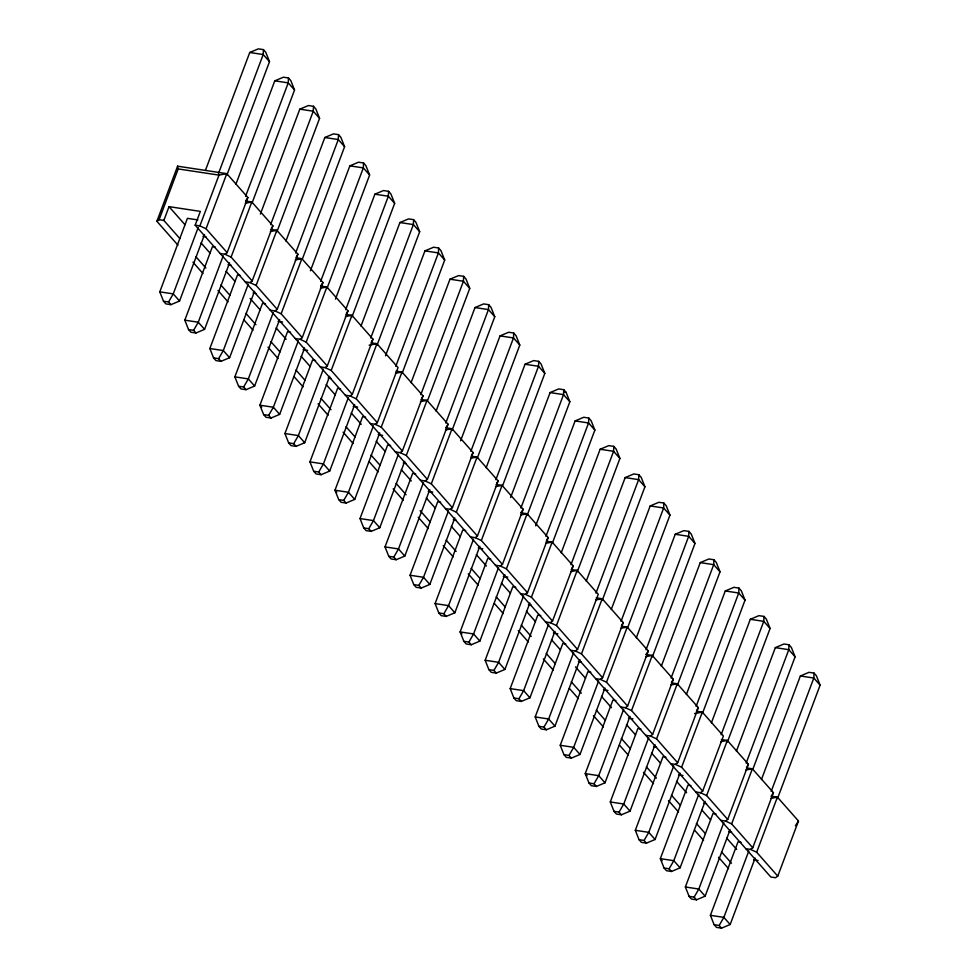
<?xml version="1.0" encoding="UTF-8"?>
<svg xmlns="http://www.w3.org/2000/svg" width="977" height="977" viewBox="0 0 977 977"><rect width="100%" height="100%" fill="white"/><g stroke="black" fill="none" stroke-linecap="round" stroke-linejoin="round"><path stroke-width="1.47" d="M205.512 170.169L249.746 52.489L258.368 48.85L263.424 49.619L263.204 54.529L218.433 173.637M235.872 184.335L274.781 80.835L283.403 77.195L288.447 77.952L288.227 82.874L245.593 196.304M260.37 214.097L299.805 109.168L308.427 105.528L313.47 106.298L313.263 111.207L270.629 224.637M285.931 241.014L324.84 137.513L333.462 133.873L338.506 134.643L338.286 139.552L295.652 252.982M310.43 270.776L349.864 165.858L358.486 162.206L363.529 162.976L363.322 167.897L320.676 281.327M335.453 299.121L374.887 194.191L383.509 190.552L388.553 191.321L388.345 196.23L345.711 309.66M361.014 326.037L399.923 222.536L408.545 218.897L413.589 219.654L413.369 224.576L370.735 338.005M385.512 355.799L424.946 250.869L433.568 247.23L438.612 247.999L438.404 252.921L395.77 366.351M411.073 382.715L449.97 279.214L458.592 275.575L463.635 276.344L463.428 281.254L420.794 394.684M436.096 411.061L475.005 307.56L483.627 303.92L488.671 304.677L488.451 309.599L445.817 423.029M460.594 440.822L500.029 335.893L508.651 332.253L513.694 333.023L513.487 337.932L470.853 451.362M486.155 467.739L525.052 364.238L533.674 360.598L538.73 361.356L538.51 366.277L495.876 479.707M510.641 497.501L550.088 392.571L558.71 388.931L563.753 389.701L563.534 394.623L520.9 508.052M535.677 525.834L575.111 420.916L583.733 417.277L588.777 418.046L588.569 422.956L545.935 536.385M561.238 552.762L600.147 449.261L608.769 445.622L613.812 446.379L613.593 451.301L570.959 564.73M586.261 581.107L625.17 477.594L633.792 473.955L638.836 474.724L638.628 479.634L595.982 593.063M611.297 609.44L650.193 505.939L658.816 502.3L663.859 503.057L663.652 507.979L621.018 621.409M636.32 637.786L675.229 534.272L683.851 530.633L688.895 531.403L688.675 536.324L646.041 649.754M661.344 666.119L700.253 562.618L708.875 558.978L713.918 559.748L713.711 564.657L671.077 678.087M686.379 694.464L725.276 590.963L733.898 587.324L738.942 588.081L738.734 593.002L696.1 706.432M711.403 722.809L750.312 619.296L758.934 615.657L763.977 616.426L763.758 621.335L721.124 734.765M736.426 751.142L775.335 647.641L783.957 644.002L789.001 644.771L788.793 649.681L746.159 763.11M761.462 779.487L800.358 675.986L808.98 672.335L814.036 673.104L813.817 678.026L771.183 791.455M177.961 245.178L156.882 221.303L177.594 166.188L226.786 173.65L247.877 197.525L227.153 252.64L224.918 254.24L220.191 253.519M156.882 221.303L159.104 219.703L178.193 168.936L177.594 166.188M179.853 238.559L163.843 220.423L169.021 206.648L200.346 211.398L195.168 225.174L770.804 877.004L775.53 877.725L777.765 876.137L798.478 821.01L777.399 797.134L771.439 796.231M204.511 234.59L179.548 301.014L170.926 304.665L165.882 303.896L163.513 301.221L159.788 291.842L187.413 218.335L197.879 219.923M198.209 227.446L173.247 293.882L168.557 301.978L163.513 301.221M195.168 225.174L199.894 225.895L218.982 175.115L226.786 173.65L206.062 228.765L227.153 252.64M226.872 175.103L269.505 61.673L265.781 52.294L263.424 49.619M229.546 262.935L204.572 329.359L195.95 332.998L190.906 332.229L188.537 329.554L184.812 320.175L212.436 246.68L215.428 247.132M223.232 255.791L198.27 322.215L193.593 330.324L188.537 329.554M245.215 281.852L249.953 282.573L252.176 280.985L231.097 257.11L251.81 201.983L245.85 201.079M251.907 203.448L294.541 90.018L290.816 80.639L288.447 77.952M254.57 291.268L229.607 357.704L220.985 361.343L215.929 360.574L213.572 357.9L209.847 348.52L237.472 275.025L240.452 275.477M248.268 284.124L223.293 350.56L218.616 358.657L213.572 357.9M252.176 280.985L272.901 225.87L251.81 201.983L245.312 203.216M270.25 310.197L274.977 310.918L277.212 309.318L256.121 285.443L276.845 230.328L270.873 229.424M276.931 231.781L319.564 118.351L315.84 108.972L313.47 106.298M279.605 319.613L254.631 386.037L246.009 389.676L240.965 388.919L238.596 386.233L234.871 376.853L262.495 303.358L265.488 303.81M273.291 312.469L248.329 378.905L243.639 387.002L238.596 386.233M277.212 309.318L297.924 254.203L276.845 230.328L270.336 231.549M295.274 338.543L300 339.251L302.235 337.663L281.156 313.788L301.869 258.673L295.909 257.769M302.491 258.71L344.6 146.697L340.863 137.317L338.506 134.643M298.327 340.814L273.352 407.238L268.675 415.347L263.631 414.578L259.894 405.199L287.519 331.704L290.511 332.156M302.235 337.663L322.96 282.548L301.869 258.673L295.359 259.894M320.297 366.876L325.036 367.596L327.271 366.009L306.18 342.121L326.892 287.006L320.932 286.102M263.631 414.578L265.988 417.252L271.032 418.022L279.654 414.382L304.629 347.946M326.99 288.459L369.624 175.03L365.899 165.65L363.529 162.976M329.652 376.292L304.69 442.728L296.068 446.367L291.024 445.597L288.655 442.923L284.93 433.544L312.555 360.049L315.547 360.501M323.35 369.147L298.376 435.583L293.698 443.68L288.655 442.923M327.271 366.009L347.983 310.881L326.892 287.006L320.395 288.239M345.333 395.221L350.059 395.941L352.294 394.342L331.203 370.466L351.928 315.351L345.956 314.447M352.013 316.804L394.647 203.375L390.922 193.996L388.553 191.321M354.688 404.637L329.713 471.061L321.091 474.7L316.047 473.943L313.678 471.256L309.953 461.877L337.578 388.382L340.57 388.834M348.374 397.492L323.411 463.916L318.722 472.025L313.678 471.256M352.294 394.342L373.006 339.227L351.928 315.351L345.418 316.572M370.356 423.566L375.083 424.274L377.317 422.687L356.239 398.811L376.951 343.684L370.991 342.78M377.049 345.15L419.683 231.72L415.946 222.341L413.589 219.654M373.409 425.838L348.435 492.261L343.757 500.371L338.714 499.601L334.977 490.222L362.601 416.727L365.593 417.179M377.317 422.687L398.042 367.572L376.951 343.684L369.147 345.162M395.38 451.899L400.118 452.62L402.353 451.02L381.262 427.144L401.974 372.029L396.015 371.126M338.714 499.601L341.071 502.276L346.114 503.045L354.736 499.406L379.711 432.97M402.072 373.483L444.706 260.053L440.981 250.674L438.612 247.999M404.734 461.315L379.772 527.739L371.15 531.378L366.106 530.621L363.737 527.934L360.012 518.555L387.637 445.06L390.629 445.512M398.433 454.171L373.458 520.607L368.781 528.704L363.737 527.934M402.353 451.02L423.065 395.905L401.974 372.029L395.477 373.251M420.415 480.244L425.142 480.965L427.376 479.365L406.285 455.49L427.01 400.375L421.05 399.471M427.633 400.411L469.729 288.398L466.005 279.019L463.635 276.344M429.77 489.648L404.796 556.084L396.173 559.723L391.13 558.954L388.761 556.279L385.036 546.9L412.66 473.405L415.652 473.857M423.456 482.516L398.494 548.94L393.816 557.049L388.761 556.279M427.376 479.365L448.089 424.25L427.01 400.375L420.501 401.596M445.439 508.577L450.165 509.298L452.4 507.71L431.321 483.823L452.033 428.708L446.074 427.804M452.131 430.161L494.765 316.731L491.028 307.352L488.671 304.677M454.793 517.993L429.831 584.429L421.209 588.069L416.153 587.299L413.796 584.625L410.059 575.245L437.696 501.751L440.676 502.202M448.492 510.849L423.517 577.285L418.84 585.382L413.796 584.625M452.4 507.71L473.124 452.583L452.033 428.708L445.524 429.941M470.474 536.923L475.201 537.643L477.435 536.043L456.344 512.168L477.069 457.053L471.097 456.149M477.155 458.506L519.788 345.076L516.064 335.697L513.694 333.023M479.817 546.338L454.855 612.762L446.233 616.402L441.189 615.644L438.82 612.958L435.095 603.578L462.719 530.084L465.711 530.535M473.515 539.194L448.553 605.618L443.863 613.727L438.82 612.958M477.435 536.043L498.148 480.928L477.069 457.053L470.56 458.274M495.498 565.268L500.224 565.976L502.459 564.388L481.368 540.513L502.093 485.398L496.133 484.482M502.715 485.435L544.812 373.422L541.087 364.042L538.73 361.356M498.539 567.539L473.576 633.963L468.899 642.072L463.843 641.303L460.118 631.924L487.743 558.429L490.735 558.881M502.459 564.388L523.171 509.273L502.093 485.398L495.583 486.619M520.521 593.601L525.26 594.321L527.482 592.721L506.404 568.846L527.116 513.731L521.156 512.827M463.843 641.303L466.212 643.977L471.256 644.747L479.878 641.107L504.853 574.671M527.214 515.184L569.847 401.755L566.123 392.375L563.753 389.701M529.876 603.017L504.914 669.44L496.292 673.08L491.236 672.323L488.879 669.648L485.154 660.269L512.778 586.762L515.758 587.226M523.574 595.872L498.6 662.308L493.922 670.405L488.879 669.648M527.482 592.721L548.207 537.606L527.116 513.731L520.619 514.952M545.557 621.946L550.283 622.667L552.518 621.067L531.427 597.191L552.152 542.076L546.18 541.173M552.237 543.53L594.871 430.1L591.146 420.721L588.777 418.046M554.912 631.362L529.937 697.786L521.315 701.425L516.271 700.656L513.902 697.981L510.177 688.602L537.802 615.107L540.794 615.559M548.598 624.218L523.635 690.641L518.946 698.75L513.902 697.981M552.518 621.067L573.23 565.952L552.152 542.076L545.642 543.297M570.58 650.279L575.306 651L577.541 649.412L556.463 625.536L577.175 570.409L571.215 569.506M577.26 571.875L619.907 458.445L616.169 449.066L613.812 446.379M579.935 659.695L554.96 726.131L546.338 729.77L541.295 729.001L538.938 726.326L535.201 716.947L562.825 643.452L565.817 643.904M573.633 652.551L548.659 718.987L543.981 727.083L538.938 726.326M577.541 649.412L598.266 594.297L577.175 570.409L570.666 571.643M595.604 678.624L600.342 679.345L602.577 677.745L581.486 653.869L602.198 598.754L596.239 597.851M602.296 600.208L644.93 486.778L641.205 477.399L638.836 474.724M604.958 688.04L579.996 754.464L571.374 758.103L566.33 757.346L563.961 754.659L560.236 745.28L587.861 671.785L590.853 672.237M598.657 680.896L573.682 747.332L569.005 755.429L563.961 754.659M602.577 677.745L623.289 622.63L602.198 598.754L595.701 599.976M620.639 706.969L625.365 707.678L627.6 706.09L606.509 682.215L627.234 627.1L621.262 626.196M627.857 627.136L669.953 515.123L666.229 505.744L663.859 503.057M623.68 709.241L598.718 775.665L594.028 783.774L588.984 783.004L585.26 773.625L612.884 700.13L615.876 700.582M627.6 706.09L648.313 650.975L627.234 627.1L620.725 628.321M645.663 735.302L650.389 736.023L652.624 734.435L631.545 710.548L652.257 655.433L646.298 654.529M588.984 783.004L591.354 785.679L596.397 786.448L605.019 782.809L629.994 716.373M652.355 656.886L694.989 543.456L691.252 534.077L688.895 531.403M655.017 744.718L630.043 811.142L621.421 814.794L616.377 814.024L614.02 811.35L610.283 801.97L637.908 728.463L640.9 728.927M648.716 737.574L623.741 804.01L619.064 812.107L614.02 811.35M652.624 734.435L673.348 679.308L652.257 655.433L645.748 656.666M670.686 763.648L675.425 764.368L677.659 762.768L656.568 738.893L677.281 683.778L671.321 682.874M677.379 685.231L720.012 571.801L716.288 562.422L713.918 559.748M680.041 773.063L655.078 839.487L646.456 843.127L641.413 842.357L639.043 839.683L635.319 830.303L662.943 756.809L665.935 757.26M673.739 765.919L648.765 832.343L644.087 840.452L639.043 839.683M677.659 762.768L698.372 707.653L677.281 683.778L670.784 684.999M695.722 791.981L700.448 792.701L702.683 791.114L681.592 767.238L702.316 712.111L696.357 711.207M702.402 713.576L745.036 600.147L741.311 590.767L738.942 588.081M698.763 794.252L673.8 860.688L669.123 868.797L664.067 868.028L660.342 858.649L687.967 785.154L690.959 785.606M702.683 791.114L723.395 735.999L702.316 712.111L694.513 713.589M720.745 820.326L725.471 821.046L727.706 819.447L706.627 795.571L727.34 740.456L721.38 739.552M664.067 868.028L666.436 870.702L671.48 871.472L680.102 867.832L705.076 801.396M727.438 741.909L770.071 628.48L766.334 619.1L763.977 616.426M730.1 829.742L705.138 896.165L696.516 899.805L691.46 899.048L689.103 896.361L685.365 886.982L713.002 813.487L715.982 813.939M723.798 822.597L698.824 889.033L694.146 897.13L689.103 896.361M727.706 819.447L748.431 764.332L727.34 740.456L720.831 741.677M745.781 848.671L750.507 849.379L752.742 847.792L731.651 823.916L752.363 768.801L746.404 767.898M752.998 768.838L795.095 656.825L791.37 647.446L789.001 644.771M755.123 858.075L730.161 924.511L721.539 928.15L716.495 927.381L714.126 924.706L710.401 915.327L738.026 841.832L741.018 842.284M748.822 850.943L723.847 917.366L719.17 925.475L714.126 924.706M752.742 847.792L773.454 792.677L752.363 768.801L745.866 770.023M777.765 876.137L756.674 852.249L777.399 797.134L770.89 798.368M777.484 798.588L820.118 685.158L816.393 675.779L814.036 673.104M245.557 201.079L247.877 197.525M271.35 228.239L272.901 225.87M296.385 256.585L297.924 254.203M320.639 286.102L322.96 282.548M346.432 313.263L347.983 310.881M371.468 341.596L373.006 339.227M421.514 398.286L423.065 395.905M445.781 427.804L448.089 424.25M471.573 454.964L473.124 452.583M496.609 483.297L498.148 480.928M520.863 512.827L523.171 509.273M546.656 539.988L548.207 537.606M571.692 568.321L573.23 565.952M621.738 624.999L623.289 622.63M645.992 654.529L648.313 650.975M671.797 681.69L673.348 679.308M696.821 710.023L698.372 707.653M746.88 766.713L748.431 764.332M771.134 796.231L773.454 792.677M795.388 825.76L798.478 821.01M249.746 52.489L263.204 54.529L269.505 61.673M274.781 80.835L288.227 82.874L294.541 90.018M299.805 109.168L313.263 111.207L319.564 118.351M324.84 137.513L338.286 139.552L344.6 146.697M349.864 165.858L363.322 167.897L369.624 175.03M374.887 194.191L388.345 196.23L394.647 203.375M178.193 168.936L218.982 175.115M399.923 222.536L413.369 224.576L419.683 231.72M424.946 250.869L438.404 252.921L444.706 260.053M159.104 219.703L163.843 220.423M202.996 236.349L205.976 236.8M449.97 279.214L463.428 281.254L469.729 288.398M228.02 264.682L231.012 265.133M475.005 307.56L488.451 309.599L494.765 316.731M253.055 293.027L256.035 293.479M500.029 335.893L513.487 337.932L519.788 345.076M159.788 291.842L173.247 293.882L179.548 301.014M278.079 321.36L282.548 322.044M525.052 364.238L538.51 366.277L544.812 373.422M184.812 320.175L198.27 322.215L204.572 329.359M303.102 349.705L307.584 350.389M563.595 391.997L566.123 392.375M550.088 392.571L563.534 394.623L569.847 401.755M209.847 348.52L223.293 350.56L229.607 357.704M328.138 378.05L331.118 378.502M575.111 420.916L588.569 422.956L594.871 430.1M234.871 376.853L248.329 378.905L254.631 386.037M353.161 406.383L357.643 407.067M600.147 449.261L613.593 451.301L619.907 458.445M378.197 434.728L382.666 435.4M625.17 477.594L638.628 479.634L644.93 486.778M284.93 433.544L298.376 435.583L304.69 442.728M403.22 463.074L406.2 463.525M650.193 505.939L663.652 507.979L669.953 515.123M309.953 461.877L323.411 463.916L329.713 471.061M428.244 491.407L432.726 492.09M675.229 534.272L688.675 536.324L694.989 543.456M453.279 519.752L456.259 520.204M700.253 562.618L713.711 564.657L720.012 571.801M360.012 518.555L373.458 520.607L379.772 527.739M478.303 548.085L482.772 548.769M725.276 590.963L738.734 593.002L745.036 600.147M385.036 546.9L398.494 548.94L404.796 556.084M503.326 576.43L507.808 577.114M750.312 619.296L763.758 621.335L770.071 628.48M410.059 575.245L423.517 577.285L429.831 584.429M528.362 604.775L531.341 605.227M775.335 647.641L788.793 649.681L795.095 656.825M435.095 603.578L448.553 605.618L454.855 612.762M553.385 633.108L557.855 633.792M800.358 675.986L813.817 678.026L820.118 685.158M578.408 661.453L581.4 661.905M485.154 660.269L498.6 662.308L504.914 669.44M603.444 689.786L607.914 690.47M510.177 688.602L523.635 690.641L529.937 697.786M628.467 718.132L632.949 718.816M535.201 716.947L548.659 718.987L554.96 726.131M653.503 746.477L656.483 746.929M560.236 745.28L573.682 747.332L579.996 754.464M678.526 774.81L682.996 775.494M703.55 803.155L706.542 803.607M610.283 801.97L623.741 804.01L630.043 811.142M728.586 831.488L731.565 831.952M635.319 830.303L648.765 832.343L655.078 839.487M753.609 859.833L758.079 860.517M685.365 886.982L698.824 889.033L705.138 896.165M710.401 915.327L723.847 917.366L730.161 924.511M199.894 225.895L206.062 228.765M224.918 254.24L231.097 257.11M249.953 282.573L256.121 285.443M274.977 310.918L281.156 313.788M300 339.251L306.18 342.121M325.036 367.596L331.203 370.466M350.059 395.941L356.239 398.811M375.083 424.274L381.262 427.144M400.118 452.62L406.285 455.49M425.142 480.965L431.321 483.823M450.165 509.298L456.344 512.168M475.201 537.643L481.368 540.513M500.224 565.976L506.404 568.846M525.26 594.321L531.427 597.191M550.283 622.667L556.463 625.536M575.306 651L581.486 653.869M600.342 679.345L606.509 682.215M625.365 707.678L631.545 710.548M650.389 736.023L656.568 738.893M675.425 764.368L681.592 767.238M700.448 792.701L706.627 795.571M725.471 821.046L731.651 823.916M750.507 849.379L756.674 852.249M169.021 206.648L185.032 224.783M201.054 242.919L210.067 253.128M226.078 271.264L235.091 281.461M250.112 298.474L260.126 309.807M276.137 327.942L286.151 339.275M301.16 356.287L310.173 366.485M326.196 384.62L335.209 394.83M351.219 412.966L361.234 424.299M376.255 441.299L385.256 451.508M401.278 469.644L411.293 480.977M426.302 497.989L435.315 508.187M451.337 526.322L460.338 536.532M476.361 554.667L486.375 566.001M501.384 583.013L510.397 593.21M526.42 611.346L535.433 621.555M551.443 639.691L560.456 649.888M575.465 666.9L585.479 678.233M601.502 696.369L611.517 707.702M626.526 724.714L635.538 734.912M651.561 753.047L660.562 763.257M676.585 781.392L686.599 792.726M701.608 809.725L710.621 819.935M726.644 838.071L736.646 849.404M195.876 256.707L205.891 268.04M220.9 285.04L229.913 295.249M245.935 313.385L255.937 324.718M270.959 341.718L279.972 351.928M295.982 370.063L304.995 380.261M321.018 398.408L331.02 409.742M346.041 426.741L355.054 436.951M371.065 455.087L380.077 465.284M396.1 483.42L406.114 494.765M420.122 510.629L430.136 521.962M446.159 540.11L456.161 551.443M471.183 568.443L480.195 578.653M496.206 596.788L505.219 606.986M521.242 625.121L531.244 636.467M546.265 653.466L555.278 663.664M571.289 681.812L581.303 693.145M596.324 710.145L605.337 720.354M621.348 738.49L630.36 748.687M646.371 766.835L656.385 778.168M671.407 795.168L680.419 805.378M696.43 823.513L705.443 833.711M721.466 851.846L731.468 863.192M192.945 262.154L202.996 273.523M217.981 290.487L228.02 301.856M244.006 319.967L253.043 330.202M268.028 347.165L278.079 358.535M294.065 376.646L303.102 386.88M318.087 403.855L328.125 415.225M343.122 432.188L353.161 443.558M369.147 461.669L378.184 471.903M393.169 488.866L403.208 500.248M418.205 517.212L428.244 528.581M443.228 545.557L453.267 556.927M468.252 573.89L478.303 585.26M494.289 603.371L503.326 613.605M518.311 630.58L528.349 641.95M543.334 658.913L553.385 670.283M569.371 688.394L578.408 698.628M593.393 715.591L603.432 726.961M619.43 745.072L628.467 755.306M643.452 772.282L653.491 783.652M668.476 800.615L678.514 811.985M694.513 830.096L703.55 840.33M718.535 857.293L728.573 868.663M279.654 414.382L273.352 407.238L259.894 405.199L261.702 407.238M354.736 499.406L348.435 492.261L334.977 490.222L336.784 492.261M479.878 641.107L473.576 633.963L460.118 631.924L461.926 633.963M605.019 782.809L598.718 775.665L585.26 773.625L587.067 775.665M680.102 867.832L673.8 860.688L660.342 858.649L662.15 860.688M168.557 301.978L170.926 304.665M193.593 330.324L195.95 332.998M218.616 358.657L220.985 361.343M243.639 387.002L246.009 389.676M268.675 415.347L271.032 418.022M293.698 443.68L296.068 446.367M318.722 472.025L321.091 474.7M343.757 500.371L346.114 503.045M368.781 528.704L371.15 531.378M393.816 557.049L396.173 559.723M418.84 585.382L421.209 588.069M443.863 613.727L446.233 616.402M468.899 642.072L471.256 644.747M493.922 670.405L496.292 673.08M518.946 698.75L521.315 701.425M543.981 727.083L546.338 729.77M569.005 755.429L571.374 758.103M594.028 783.774L596.397 786.448M619.064 812.107L621.421 814.794M644.087 840.452L646.456 843.127M669.123 868.797L671.48 871.472M694.146 897.13L696.516 899.805M719.17 925.475L721.539 928.15"/></g></svg>
